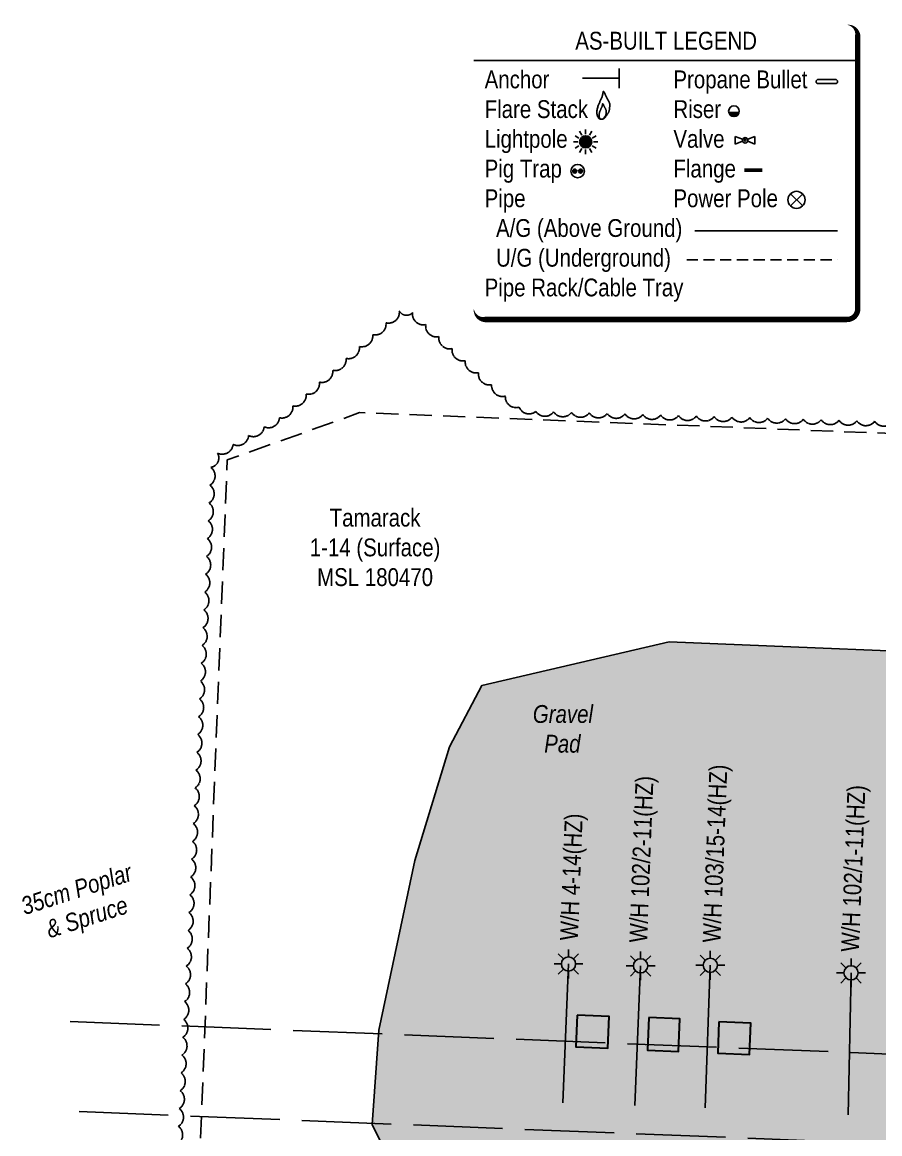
# Model space of a CAD drawing. Extents: x 325071 to 332576, y 6141995 to 6143910.
# Drawn here: x 325071 to 325552, y 6143214 to 6143837 of the extents above; entities that cross this region are included whole.
import ezdxf

# ---------------------------------------------------------------- set-up
doc = ezdxf.new("R2010")
doc.units = 0
doc.header["$LTSCALE"] = 5
for name, pattern in [('0', [1, 1, 0]), ('foc-ACCESSROAD', [3.75, 2.5, -1.25]), ('foc-UNSURVEYED', [12.5, 10, -2.5]), ('POWERLINE5', [7.8, 2.4, -0.6, 0.6, -0.6, 0.6, -0.6, 2.4]), ('UG_PIPE', [1.875, 1.25, -0.625])]:
    doc.linetypes.add(name, pattern=pattern)
doc.layers.add('AS-PIPE-AG', color=7, linetype='Continuous', true_color=0x7d00fa)
doc.layers.add('AS-STRUCTURE-H', color=7, linetype='Continuous', true_color=0xa8a8a8)
for name, color, linetype in [('AS-PIPE-UG', 44, 'UG_PIPE'), ('AS-POWER-EXISTING', 72, 'POWERLINE5'), ('AS-ROADS', 254, 'Continuous'), ('AS-SYMBOL', 7, 'Continuous'), ('C-WS', 13, 'foc-ACCESSROAD'), ('C-WS-S', 8, 'Continuous'), ('CG-NOTES', 7, 'Continuous'), ('L-USEC', 7, 'foc-UNSURVEYED'), ('T-BUSH', 110, '0')]:
    doc.layers.add(name, color=color, linetype=linetype)
doc.layers.add('AS-STRUCTURE', color=7, linetype='Continuous', lineweight=30, true_color=0x595959)
for name, color, linetype, lineweight in [('C-AR-T', 13, 'Continuous', 9), ('C-WS-T', 13, 'Continuous', 9), ('T-TEXT', 48, 'Continuous', 18)]:
    doc.layers.add(name, color=color, linetype=linetype, lineweight=lineweight)
doc.styles.add('80CG', font='ARIALN.TTF', dxfattribs={"height": 10})
doc.styles.add('80L', font='ARIALN.TTF', dxfattribs={"height": 10})
doc.styles.add('80LS', font='ARIALNI.TTF', dxfattribs={"height": 10})

# ---------------------------------------------------------------- blocks, each defined once
blk = doc.blocks.new('GAS')
h = blk.add_hatch(color=255)
h.dxf.hatch_style = 1
edge = h.paths.add_edge_path()
edge.add_arc((0, 0), 0.9, 0, 360)
for p, q in [((0, 0.81), (0, 1.62)), ((-0.81, 0), (-1.62, 0)), ((-0.57, 0.57), (-1.14, 1.14)), ((0.57, 0.57), (1.14, 1.14)), ((1.62, 0), (0.81, 0)), ((-0.57, -0.57), (-1.14, -1.14)), ((0, -0.81), (0, -1.62)), ((1.14, -1.14), (0.57, -0.57))]:
    blk.add_line(p, q)
blk.add_circle((0, 0), 0.8)
blk = doc.blocks.new('as-built legend')
blk.add_hatch(color=13).paths.add_polyline_path([(38.34, 16.13), (32.53, 16.13, 0.774597)])
h = blk.add_hatch(color=13)
h.dxf.hatch_style = 1
edge = h.paths.add_edge_path()
edge.add_arc((-47.68, -0.3), 3.41, 0, 360)
at = {"layer": 'AS-SYMBOL'}
h = blk.add_hatch(color=13, dxfattribs=at)
h.dxf.hatch_style = 1
h.paths.add_polyline_path([(-52.68, -16.7, 1), (-54.93, -16.7, 1)])
h = blk.add_hatch(color=13, dxfattribs=at)
h.dxf.hatch_style = 1
h.paths.add_polyline_path([(-51.67, -16.7, 1), (-49.42, -16.7, 1)])
at = {"color": 1}
blk.add_line((-110.33, 45.29), (104.8, 45.29), dxfattribs=at)
at = {"color": 13}
for p, q in [((92.28, 34.74), (82.68, 34.74)), ((92.28, 32.34), (82.68, 32.34)), ((32.53, 16.13), (38.34, 16.13)), ((-47.68, 4), (-47.68, 6.59)), ((-51.42, 1.85), (-53.65, 3.14)), ((-49.84, 3.43), (-51.13, 5.67)), ((-45.53, 3.43), (-44.24, 5.67)), ((-43.95, 1.85), (-41.71, 3.14)), ((36.2, 2.77), (36.2, -1.63)), ((40.25, 1.15), (36.2, 2.77)), ((43.14, 1.15), (47.2, 2.77)), ((47.2, 2.77), (47.2, -1.63)), ((-51.99, -0.3), (-54.58, -0.3)), ((-51.42, -2.46), (-53.65, -3.75)), ((-49.84, -4.04), (-51.13, -6.28)), ((-47.68, -4.61), (-47.68, -7.2)), ((-45.53, -4.04), (-44.24, -6.28)), ((-43.95, -2.46), (-41.71, -3.75)), ((-43.37, -0.3), (-40.79, -0.3)), ((36.2, -1.63), (40.25, 0)), ((47.2, -1.63), (43.14, 0))]:
    blk.add_line(p, q, dxfattribs=at)
at = {"color": 1, "flags": 128}
blk.add_lwpolyline([(-104.33, -99.93, 3, 3, 0), (98.8, -99.93, 3, 3, 0.414214), (104.8, -93.93, 3, 3, 0), (104.8, 59.29, 3, 0, 0.414214), (98.8, 65.29, 0, 0, 0), (-104.33, 65.29, 0, 0, 0.414214), (-110.33, 59.29, 0, 0, 0), (-110.33, -93.93, 0, 3, 0.414214)], format="xyseb", close=True, dxfattribs=at)
at = {"color": 13, "flags": 128}
for points in [[(-37.58, 12.69), (-37.79, 12.59), (-38, 12.5), (-38.23, 12.43), (-38.46, 12.38), (-38.69, 12.35), (-38.92, 12.34), (-39.14, 12.35), (-39.36, 12.38), (-39.56, 12.44), (-39.75, 12.51), (-39.94, 12.61), (-40.11, 12.74), (-40.27, 12.88), (-40.42, 13.06), (-40.57, 13.25), (-40.71, 13.48), (-40.85, 13.72), (-40.97, 14), (-41.09, 14.29), (-41.19, 14.62), (-41.28, 14.97), (-41.34, 15.35), (-41.38, 15.76), (-41.39, 16.19), (-41.37, 16.65), (-41.33, 17.13), (-41.26, 17.62), (-41.16, 18.11), (-41.05, 18.61), (-40.93, 19.1), (-40.79, 19.57), (-40.64, 20.02), (-40.49, 20.45), (-40.33, 20.85), (-40.16, 21.23), (-39.99, 21.59), (-39.82, 21.95), (-39.65, 22.3), (-39.47, 22.66), (-39.3, 23.01), (-39.12, 23.38), (-38.95, 23.76), (-38.79, 24.14), (-38.63, 24.53), (-38.48, 24.92), (-38.35, 25.3), (-38.24, 25.69), (-38.15, 26.07), (-38.07, 26.44), (-38.02, 26.79), (-37.98, 27.12), (-37.94, 27.41), (-37.9, 27.65), (-37.87, 27.84), (-37.82, 27.97), (-37.75, 28.02), (-37.67, 27.99), (-37.57, 27.89), (-37.46, 27.73), (-37.34, 27.52), (-37.21, 27.28), (-37.08, 27.01), (-36.95, 26.74), (-36.82, 26.46), (-36.7, 26.2), (-36.58, 25.94), (-36.46, 25.69), (-36.34, 25.45), (-36.22, 25.21), (-36.1, 24.96), (-35.98, 24.71), (-35.84, 24.45), (-35.7, 24.18), (-35.55, 23.9), (-35.4, 23.62), (-35.24, 23.33), (-35.09, 23.05), (-34.94, 22.77), (-34.8, 22.5), (-34.67, 22.24), (-34.55, 21.99), (-34.45, 21.75), (-34.36, 21.53), (-34.28, 21.31), (-34.22, 21.11), (-34.17, 20.9), (-34.13, 20.7), (-34.11, 20.51), (-34.11, 20.31), (-34.12, 20.11), (-34.13, 19.91), (-34.16, 19.71), (-34.19, 19.5), (-34.22, 19.29), (-34.25, 19.08), (-34.27, 18.86), (-34.29, 18.63), (-34.31, 18.4), (-34.33, 18.16), (-34.35, 17.92), (-34.38, 17.68), (-34.42, 17.44), (-34.47, 17.2), (-34.54, 16.96), (-34.62, 16.73), (-34.73, 16.5), (-34.84, 16.27), (-34.97, 16.05), (-35.1, 15.84), (-35.24, 15.63), (-35.37, 15.43), (-35.5, 15.24), (-35.63, 15.05), (-35.75, 14.88), (-35.86, 14.71), (-35.97, 14.54), (-36.08, 14.37), (-36.19, 14.21), (-36.3, 14.05), (-36.41, 13.89), (-36.53, 13.72), (-36.65, 13.56), (-36.78, 13.4), (-36.92, 13.24), (-37.07, 13.08), (-37.22, 12.94), (-37.4, 12.81)], [(-38.04, 12.55), (-38.16, 12.49), (-38.28, 12.44), (-38.4, 12.4), (-38.53, 12.37), (-38.66, 12.36), (-38.79, 12.35), (-38.92, 12.36), (-39.04, 12.37), (-39.15, 12.4), (-39.26, 12.45), (-39.36, 12.5), (-39.45, 12.57), (-39.54, 12.65), (-39.63, 12.75), (-39.71, 12.86), (-39.79, 12.99), (-39.87, 13.12), (-39.94, 13.28), (-40, 13.44), (-40.06, 13.63), (-40.11, 13.82), (-40.14, 14.04), (-40.17, 14.26), (-40.17, 14.5), (-40.16, 14.76), (-40.14, 15.03), (-40.1, 15.3), (-40.05, 15.58), (-39.98, 15.86), (-39.91, 16.14), (-39.84, 16.4), (-39.75, 16.65), (-39.67, 16.89), (-39.58, 17.11), (-39.49, 17.33), (-39.39, 17.53), (-39.29, 17.73), (-39.2, 17.93), (-39.1, 18.13), (-39, 18.33), (-38.9, 18.53), (-38.81, 18.74), (-38.71, 18.96), (-38.63, 19.18), (-38.55, 19.39), (-38.47, 19.61), (-38.41, 19.83), (-38.36, 20.04), (-38.32, 20.24), (-38.29, 20.44), (-38.26, 20.63), (-38.24, 20.79), (-38.22, 20.92), (-38.2, 21.03), (-38.17, 21.1), (-38.14, 21.13), (-38.09, 21.11), (-38.04, 21.06), (-37.97, 20.97), (-37.91, 20.85), (-37.83, 20.72), (-37.76, 20.57), (-37.69, 20.41), (-37.61, 20.26), (-37.54, 20.11), (-37.48, 19.97), (-37.41, 19.83), (-37.35, 19.69), (-37.28, 19.55), (-37.21, 19.42), (-37.14, 19.28), (-37.07, 19.13), (-36.99, 18.98), (-36.9, 18.82), (-36.82, 18.66), (-36.73, 18.51), (-36.64, 18.35), (-36.56, 18.19), (-36.48, 18.04), (-36.41, 17.89), (-36.34, 17.75), (-36.29, 17.62), (-36.23, 17.5), (-36.19, 17.38), (-36.16, 17.26), (-36.13, 17.15), (-36.11, 17.03), (-36.1, 16.92), (-36.1, 16.81), (-36.1, 16.7), (-36.11, 16.59), (-36.12, 16.48), (-36.14, 16.36), (-36.16, 16.24), (-36.17, 16.12), (-36.19, 16), (-36.2, 15.87), (-36.21, 15.74), (-36.22, 15.61), (-36.23, 15.48), (-36.25, 15.34), (-36.27, 15.21), (-36.3, 15.07), (-36.33, 14.94), (-36.38, 14.81), (-36.44, 14.68), (-36.51, 14.55), (-36.58, 14.43), (-36.65, 14.31), (-36.73, 14.19), (-36.8, 14.08), (-36.88, 13.97), (-36.95, 13.87), (-37.01, 13.77), (-37.08, 13.67), (-37.14, 13.58), (-37.2, 13.49), (-37.26, 13.4), (-37.32, 13.31), (-37.39, 13.22), (-37.45, 13.12), (-37.52, 13.03), (-37.59, 12.94), (-37.67, 12.85), (-37.75, 12.77), (-37.84, 12.69), (-37.94, 12.61)]]:
    blk.add_lwpolyline(points, close=True, dxfattribs=at)
at = {"color": 13, "const_width": 2, "flags": 128}
blk.add_lwpolyline([(41.29, -16.19), (46.29, -16.19), (51.29, -16.19)], dxfattribs=at)
at = {"color": 13}
for centre, radius in [((35.43, 16.88), 3), ((-47.68, -0.3), 3.41), ((41.7, 0.57), 1.56), ((41.7, 0.57), 0.55)]:
    blk.add_circle(centre, radius, dxfattribs=at)
for centre, start, end in [((82.68, 33.54), 90, 270), ((92.28, 33.54), 270, 90)]:
    blk.add_arc(centre, 1.2, start, end, dxfattribs=at)
at = {"layer": 'AS-PIPE-AG', "flags": 128}
blk.add_lwpolyline([(13.42, -50.16), (93.42, -50.16)], dxfattribs=at)
at = {"layer": 'AS-PIPE-UG', "flags": 128}
blk.add_lwpolyline([(8.96, -66.48), (93.34, -66.48)], dxfattribs=at)
at = {"layer": 'AS-POWER-EXISTING', "linetype": 'Continuous'}
for p, q in [((73.96, -36.16), (67.1, -29.45)), ((67.1, -36.24), (73.96, -29.53))]:
    blk.add_line(p, q, dxfattribs=at)
blk.add_circle((70.49, -32.85), 4.8, dxfattribs=at)
at = {"layer": 'AS-SYMBOL', "color": 72}
blk.add_line((-28.86, 29.87), (-28.86, 40.87), dxfattribs=at)
at = {"layer": 'AS-SYMBOL', "color": 72, "flags": 128}
blk.add_lwpolyline([(-49.49, 35.37), (-28.86, 35.37)], dxfattribs=at)
at = {"layer": 'AS-SYMBOL', "color": 13}
for centre, radius in [((-52.17, -16.72), 3.75), ((-53.8, -16.7), 1.12), ((-50.54, -16.7), 1.12)]:
    blk.add_circle(centre, radius, dxfattribs=at)
at = {"insert": (-60.3, 61.42), "char_height": 10, "attachment_point": 1, "style": '80L'}
blk.add_mtext_dynamic_manual_height_columns('\\pi6.8078;AS-BUILT LEGEND', width=114.8298, gutter_width=45, heights=[0], dxfattribs=at)
at = {"layer": 'CG-NOTES', "char_height": 10, "attachment_point": 1, "style": '80L'}
for s, insert, width in [('Anchor\\PFlare Stack\\PLightpole\\PPig Trap\\PPipe\\P  A/G (Above Ground)\\P  U/G (Underground)\\PPipe Rack/Cable Tray', (-104.29, 39.73), 120.7804), ('Propane Bullet\\PRiser\\PValve\\PFlange\\PPower Pole', (1.51, 39.73), 85.1819)]:
    blk.add_mtext(s, dxfattribs=dict(at, insert=insert, width=width))

msp = doc.modelspace()

# ---------------------------------------------------------------- hatches: boundary and pattern name
at = {"layer": 'AS-ROADS'}
h = msp.add_hatch(color=256, dxfattribs=at)
h.dxf.hatch_style = 1
h.paths.add_polyline_path([(325966.144, 6143541.442), (325959.112, 6143596.189), (325954.259, 6143607.274), (325932.076, 6143607.447), (325910.884, 6143555.637), (325883.264, 6143489.262), (325860.934, 6143460.652), (325816.569, 6143434.487), (325723.839, 6143431.897), (325692.009, 6143456.782), (325633.979, 6143481.447), (325434.014, 6143489.622), (325328.979, 6143465.292), (325310.889, 6143430.842), (325291.494, 6143367.042), (325271.179, 6143271.902), (325267.509, 6143219.012), (325307.254, 6143139.017), (325391.074, 6143092.932), (325474.939, 6143074.627), (325583.134, 6143066.897), (325698.244, 6143068.387), (325801.659, 6143092.602), (325868.544, 6143132.582), (325899.629, 6143175.152), (325922.764, 6143241.497), (325948.009, 6143405.812), (325954.939, 6143456.452)])
at = {"layer": 'AS-STRUCTURE-H'}
h = msp.add_hatch(color=256, dxfattribs=at)
h.dxf.hatch_style = 1
h.paths.add_polyline_path([(325382.359, 6143280.332), (325381.649, 6143262.578), (325399.549, 6143261.862), (325400.259, 6143279.617)])
h = msp.add_hatch(color=256, dxfattribs=at)
h.dxf.hatch_style = 1
h.paths.add_polyline_path([(325422.609, 6143279.017), (325421.876, 6143260.68), (325439.089, 6143259.992), (325439.822, 6143278.329)])
h = msp.add_hatch(color=256, dxfattribs=at)
h.dxf.hatch_style = 1
h.paths.add_polyline_path([(325461.849, 6143276.652), (325461.146, 6143259.055), (325478.964, 6143258.342), (325479.668, 6143275.94)])

# ---------------------------------------------------------------- linework, layer by layer
at = {"layer": 'AS-PIPE-AG', "flags": 128}
for points in [[(325374.359, 6143231.222), (325377.519, 6143309.037)], [(325417.904, 6143307.987), (325414.734, 6143229.687)], [(325454.179, 6143228.372), (325456.959, 6143308.307)], [(325535.879, 6143304.057), (325534.259, 6143224.427)]]:
    msp.add_lwpolyline(points, dxfattribs=at)
at = {"layer": 'AS-ROADS', "flags": 128}
msp.add_lwpolyline([(325899.629, 6143175.152), (325922.764, 6143241.497), (325948.009, 6143405.812), (325954.939, 6143456.452), (325966.144, 6143541.442), (325959.112, 6143596.189), (325954.259, 6143607.274), (325932.076, 6143607.447), (325910.884, 6143555.637), (325883.264, 6143489.262), (325860.934, 6143460.652), (325816.569, 6143434.487), (325723.839, 6143431.897), (325692.009, 6143456.782), (325633.979, 6143481.447), (325434.014, 6143489.622), (325328.979, 6143465.292), (325310.889, 6143430.842), (325291.494, 6143367.042), (325271.179, 6143271.902), (325267.509, 6143219.012), (325307.254, 6143139.017)], dxfattribs=at)
at = {"layer": 'AS-STRUCTURE', "flags": 128}
for points in [[(325382.359, 6143280.332), (325381.649, 6143262.578), (325399.549, 6143261.862), (325400.259, 6143279.617)], [(325422.609, 6143279.017), (325421.876, 6143260.68), (325439.089, 6143259.992), (325439.822, 6143278.329)], [(325461.849, 6143276.652), (325461.146, 6143259.055), (325478.964, 6143258.342), (325479.668, 6143275.94)]]:
    msp.add_lwpolyline(points, close=True, dxfattribs=at)
at = {"layer": 'C-WS', "flags": 128}
msp.add_lwpolyline([(325882.061, 6143093.111), (325743.855, 6142998.869), (325163.872, 6143021.643), (325168.927, 6143150.418), (325174.847, 6143301.157), (325186.254, 6143591.655), (325260.444, 6143618.195), (325901.69, 6143593.015), (325889.115, 6143272.801), (325883.197, 6143122.062), (325882.061, 6143093.111)], close=True, dxfattribs=at)
at = {"layer": 'L-USEC', "flags": 128}
for points in [[(325098.334, 6143276.757), (325966.996, 6143242.213)], [(325965.09, 6143191.978), (325096.337, 6143226.526)]]:
    msp.add_lwpolyline(points, dxfattribs=at)
at = {"layer": 'T-BUSH', "flags": 128}
msp.add_lwpolyline([(325147.404, 6142955.315, 0.1880463), (325144.325, 6142958.5, 0.5205671), (325145.286, 6142968.452, 0.5205671), (325146.246, 6142978.404, 0.5205671), (325147.207, 6142988.356, 0.5205671), (325148.126, 6142998.312, 0.5205671), (325148.617, 6143008.298, 0.5205671), (325149.108, 6143018.285, 0.5205671), (325149.599, 6143028.271, 0.5205671), (325150.09, 6143038.257, 0.5205671), (325150.581, 6143048.244, 0.5205671), (325151.073, 6143058.23, 0.5205671), (325151.564, 6143068.217, 0.5205671), (325152.055, 6143078.203, 0.5205671), (325152.546, 6143088.189, 0.5205671), (325153.037, 6143098.176, 0.5205671), (325153.528, 6143108.162, 0.5205671), (325154.019, 6143118.149, 0.5205671), (325154.511, 6143128.135, 0.5205671), (325155.002, 6143138.122, 0.5205671), (325155.493, 6143148.108, 0.5205671), (325155.984, 6143158.094, 0.5205671), (325156.475, 6143168.081, 0.5205671), (325156.966, 6143178.067, 0.5205671), (325157.458, 6143188.054, 0.5205671), (325157.949, 6143198.04, 0.5205671), (325158.44, 6143208.026, 0.5205671), (325158.931, 6143218.013, 0.5205671), (325159.422, 6143227.999, 0.5205671), (325159.913, 6143237.986, 0.5205671), (325160.405, 6143247.972, 0.5205671), (325160.896, 6143257.959, 0.5205671), (325161.387, 6143267.945, 0.5205671), (325161.878, 6143277.931, 0.5205671), (325162.369, 6143287.918, 0.5205671), (325162.86, 6143297.904, 0.5205671), (325163.352, 6143307.891, 0.5205671), (325163.843, 6143317.877, 0.5205671), (325164.334, 6143327.863, 0.5205671), (325164.825, 6143337.85, 0.5205671), (325165.316, 6143347.836, 0.5205671), (325165.807, 6143357.823, 0.5205671), (325166.299, 6143367.809, 0.5205671), (325166.79, 6143377.796, 0.5205671), (325167.281, 6143387.782, 0.5205671), (325167.772, 6143397.768, 0.5205671), (325168.263, 6143407.755, 0.5205671), (325168.754, 6143417.741, 0.5205671), (325169.245, 6143427.728, 0.5205671), (325169.737, 6143437.714, 0.5205671), (325170.228, 6143447.7, 0.5205671), (325170.719, 6143457.687, 0.5205671), (325171.21, 6143467.673, 0.5205671), (325171.701, 6143477.66, 0.5205671), (325172.192, 6143487.646, 0.5205671), (325172.684, 6143497.633, 0.5205671), (325173.175, 6143507.619, 0.5205671), (325173.666, 6143517.605, 0.5205671), (325174.157, 6143527.592, 0.5205671), (325174.648, 6143537.578, 0.5205671), (325175.139, 6143547.565, 0.5205671), (325175.631, 6143557.551, 0.5205671), (325176.122, 6143567.537, 0.5205671), (325176.613, 6143577.524, 0.5205671), (325177.104, 6143587.51, 0.5205671), (325180.87, 6143595.477, 0.5205671), (325189.574, 6143600.396, 0.5205671), (325198.279, 6143605.315, 0.5205671), (325206.983, 6143610.235, 0.5205671), (325215.56, 6143615.333, 0.5205671), (325223.022, 6143621.988, 0.5205671), (325230.484, 6143628.643, 0.5205671), (325237.946, 6143635.298, 0.5205671), (325245.408, 6143641.953, 0.5205671), (325252.87, 6143648.608, 0.5205671), (325260.332, 6143655.263, 0.5205671), (325267.794, 6143661.918, 0.5205671), (325275.256, 6143668.573, 0.5205671), (325282.718, 6143675.228, 0.5205671), (325290.137, 6143674.303, 0.5205671), (325297.524, 6143667.565, 0.5205671), (325304.911, 6143660.827, 0.5205671), (325312.297, 6143654.089, 0.5205671), (325319.684, 6143647.35, 0.5205671), (325327.071, 6143640.612, 0.5205671), (325334.458, 6143633.874, 0.5205671), (325342.131, 6143627.471, 0.5205671), (325349.952, 6143621.242, 0.5205671), (325359.207, 6143618.927, 0.5205671), (325369.201, 6143618.633, 0.5205671), (325379.195, 6143618.338, 0.5205671), (325389.189, 6143618.044, 0.5205671), (325399.183, 6143617.75, 0.5205671), (325409.177, 6143617.455, 0.5205671), (325419.171, 6143617.161, 0.5205671), (325429.166, 6143616.867, 0.5205671), (325439.16, 6143616.573, 0.5205671), (325449.154, 6143616.278, 0.5205671), (325459.148, 6143615.984, 0.5205671), (325469.142, 6143615.69, 0.5205671), (325479.136, 6143615.395, 0.5205671), (325489.131, 6143615.101, 0.5205671), (325499.125, 6143614.807, 0.5205671), (325509.119, 6143614.512, 0.5205671), (325519.113, 6143614.218, 0.5205671), (325529.107, 6143613.924, 0.5205671), (325539.101, 6143613.629, 0.5205671), (325549.096, 6143613.335, 0.5205671), (325559.09, 6143613.041, 0.5205671), (325569.084, 6143612.746, 0.5205671), (325579.078, 6143612.452, 0.5205671), (325589.072, 6143612.158, 0.5205671), (325599.066, 6143611.863, 0.5205671), (325609.06, 6143611.569, 0.5205671), (325619.055, 6143611.275, 0.5205671), (325629.049, 6143610.98, 0.5205671), (325639.043, 6143610.686, 0.5205671), (325649.037, 6143610.392, 0.5205671), (325659.031, 6143610.097, 0.5205671), (325669.025, 6143609.803, 0.5205671), (325679.02, 6143609.509, 0.5205671), (325689.014, 6143609.214, 0.5205671), (325699.008, 6143608.92, 0.5205671), (325709.002, 6143608.626, 0.5205671), (325718.996, 6143608.331, 0.5205671), (325728.99, 6143608.037, 0.5205671), (325738.984, 6143607.743, 0.5205671), (325748.979, 6143607.449, 0.5205671), (325758.973, 6143607.154, 0.5205671), (325768.967, 6143606.86, 0.5205671), (325778.961, 6143606.566, 0.5205671), (325788.955, 6143606.271, 0.5205671), (325798.949, 6143605.977, 0.5205671), (325801.372, 6143613.752, 0.5205671), (325801.714, 6143623.745, 0.5205671), (325802.056, 6143633.738, 0.5205671), (325802.398, 6143643.73, 0.5205671), (325802.74, 6143653.723, 0.5205671), (325803.082, 6143663.716, 0.5205671), (325803.424, 6143673.708, 0.5205671), (325803.766, 6143683.701, 0.5205671), (325804.108, 6143693.693, 0.5205671), (325804.45, 6143703.686, 0.5205671), (325804.792, 6143713.679, 0.5205671), (325805.134, 6143723.671, 0.5205671), (325805.476, 6143733.664, 0.5205671), (325805.818, 6143743.657, 0.5205671), (325806.16, 6143753.649, 0.5205671), (325806.502, 6143763.642, 0.5205671), (325806.844, 6143773.635, 0.5205671), (325807.186, 6143783.627, 0.5205671), (325807.528, 6143793.62, 0.5205671), (325807.87, 6143803.612, 0.5205671), (325808.213, 6143813.605, 0.5205671), (325808.555, 6143823.598, 0.5205671), (325808.897, 6143833.59, 0.1500149), (325811.194, 6143836.338)], format="xyb", dxfattribs=at)

# ---------------------------------------------------------------- block references
at = {"layer": 'C-WS-S', "xscale": 4.999244099999994, "yscale": 4.999244099999994, "zscale": 4.999244099999994}
for p in [(325377.519, 6143309.037), (325417.904, 6143307.987), (325456.959, 6143308.307), (325535.879, 6143304.057)]:
    msp.add_blockref('GAS', p, dxfattribs=at)
at = {"layer": 'CG-NOTES', "xscale": 0.99984882, "yscale": 0.99984882, "zscale": 0.99984882}
msp.add_blockref('as-built legend', (325434.812, 6143770.354), dxfattribs=at)

# ---------------------------------------------------------------- texts
at = {"layer": 'C-WS-T', "char_height": 9.99849, "attachment_point": 1, "style": '80L'}
for s, insert, rotation in [('W/H 103/15-14(HZ)', (325452.663, 6143321.227), 87.751242), ('W/H 102/2-11(HZ)', (325411.521, 6143321.21), 87.751242), ('W/H 102/1-11(HZ)', (325530.267, 6143316.073), 87.751111), ('W/H 4-14(HZ)', (325372.743, 6143322.417), 87.751242)]:
    msp.add_mtext_dynamic_manual_height_columns(s, width=252.21537, gutter_width=50, heights=[0], dxfattribs=dict(at, insert=insert, rotation=rotation))
at = {"layer": 'T-BUSH', "insert": (325068.976, 6143345.695), "char_height": 10, "width": 66.09328, "attachment_point": 1, "rotation": 17.840822, "style": '80LS'}
msp.add_mtext('\\pi0.70694;35cm Poplar \\P\\pi10.079;& Spruce', dxfattribs=at)
at = {"layer": 'T-TEXT', "insert": (325353.678, 6143454.219), "char_height": 9.99849, "attachment_point": 1, "style": '80L'}
msp.add_mtext_dynamic_manual_height_columns('\\pi3.8588;{\\fArial Narrow|b0|i1|c0|p34;Gravel\\P\\pi10.222;Pad}', width=40.82988, gutter_width=50, heights=[0], dxfattribs=at)

# ---------------------------------------------------------------- next in the draw order: texts
at = {"layer": 'C-AR-T', "insert": (325269.142, 6143542.577), "char_height": 9.99859, "width": 72.61363, "attachment_point": 5, "style": '80CG', "bg_fill": 3, "box_fill_scale": 1.15, "bg_fill_color": 256, "bg_fill_true_color": 256, "bg_fill_transparency": 0}
msp.add_mtext('\\A1;Tamarack\\P1-14 (Surface)\\PMSL 180470', dxfattribs=at)

doc.saveas('drawing.dxf')
